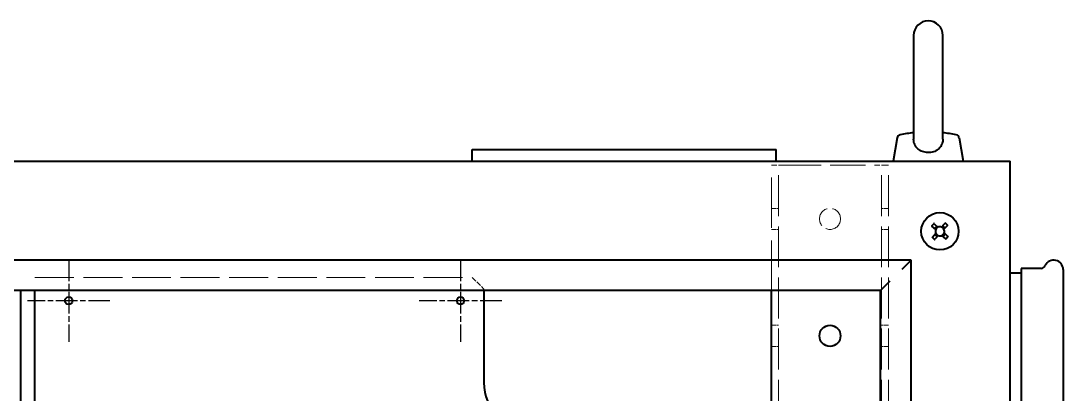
# Model space of a CAD drawing. Header units: millimetres. Extents: x 0 to 4752, y 0 to 3360.
# Drawn here: x 3683.1 to 4128.8, y 1300.9 to 1460.5 of the extents above; entities that cross this region are included whole.
import ezdxf

# ---------------------------------------------------------------- set-up
doc = ezdxf.new("R2010")
doc.units = ezdxf.units.MM
doc.header["$LTSCALE"] = 8
doc.linetypes.add('CHAIN', pattern=[0.3543, 0.2362, -0.0295, 0.0591, -0.0295])
doc.linetypes.add('DASHED', pattern=[0.2067, 0.1654, -0.0413])
for name, color, linetype, lineweight in [('가려진 것(ISO)', 2, 'DASHED', 18), ('가시적인 것(ISO)', 3, 'Continuous', 40), ('중심 표식(ISO)', 1, 'Continuous', 25)]:
    doc.layers.add(name, color=color, linetype=linetype, lineweight=lineweight)

msp = doc.modelspace()

# ---------------------------------------------------------------- linework, layer by layer
at = {"layer": '가려진 것(ISO)', "ltscale": 2.243818}
for p, q in [((4010.09, 1398.83), (4004.09, 1398.83)), ((4054.09, 1398.83), (4048.09, 1398.83))]:
    msp.add_line(p, q, dxfattribs=at)
at = {"layer": '가려진 것(ISO)', "ltscale": 16.222181}
msp.add_line((4004.09, 1345.18), (4004.09, 1398.83), dxfattribs=at)
at = {"layer": '가려진 것(ISO)', "ltscale": 13.215807}
for p, q in [((4007.09, 502.83), (4007.09, 1398.83)), ((4051.09, 502.83), (4051.09, 1398.83)), ((4054.09, 502.83), (4054.09, 1398.83))]:
    msp.add_line(p, q, dxfattribs=at)
at = {"layer": '가려진 것(ISO)', "ltscale": 11.490082}
msp.add_line((4010.09, 1398.83), (4048.09, 1398.83), dxfattribs=at)
at = {"layer": '가려진 것(ISO)', "ltscale": 0.714161}
for p, q in [((4004.09, 1380.33), (4007.09, 1380.33)), ((4051.09, 1380.33), (4054.09, 1380.33)), ((4004.09, 1371.33), (4007.09, 1371.33)), ((4051.09, 1371.33), (4054.09, 1371.33)), ((4004.09, 1330.33), (4007.09, 1330.33)), ((4051.09, 1330.33), (4054.09, 1330.33)), ((4004.09, 1321.33), (4007.09, 1321.33)), ((4051.09, 1321.33), (4054.09, 1321.33))]:
    msp.add_line(p, q, dxfattribs=at)
at = {"layer": '가려진 것(ISO)', "ltscale": 12.565178}
msp.add_line((3689.09, 1350.83), (3876.09, 1350.83), dxfattribs=at)
at = {"layer": '가려진 것(ISO)', "ltscale": 1.68343}
msp.add_line((3876.09, 1350.83), (3881.09, 1345.83), dxfattribs=at)
at = {"layer": '가려진 것(ISO)', "ltscale": 0.154657}
msp.add_line((3881.09, 1345.83), (3881.09, 1345.18), dxfattribs=at)
at = {"layer": '가려진 것(ISO)', "ltscale": 6.731654}
msp.add_circle((4029.09, 1375.83), 4.5, dxfattribs=at)
at = {"layer": '가시적인 것(ISO)'}
for p, q in [((4064.84, 1454.28), (4064.84, 1409.92)), ((4077.34, 1409.92), (4077.34, 1454.28)), ((4057.84, 1410.48), (4056.09, 1400.53)), ((4084.33, 1410.48), (4086.09, 1400.53)), ((3876.09, 1405.53), (4006.09, 1405.53)), ((3876.09, 1400.53), (3876.09, 1405.53)), ((4006.09, 1400.53), (4006.09, 1405.53)), ((3456.09, 1400.53), (4106.09, 1400.53)), ((4106.09, 500.53), (4106.09, 1400.53)), ((4072.65, 1372.93), (4073.42, 1373.77)), ((4073.62, 1373.77), (4075.25, 1372.27)), ((4076.78, 1372.33), (4078.29, 1373.96)), ((4077.27, 1372.83), (4078.29, 1371.89)), ((4079.33, 1372.99), (4077.83, 1371.37)), ((4078.49, 1373.97), (4079.32, 1373.2)), ((4074.29, 1371.23), (4072.66, 1372.73)), ((4072.85, 1368.07), (4074.35, 1369.7)), ((4073.79, 1371.71), (4074.73, 1372.73)), ((4074.91, 1368.23), (4073.89, 1369.17)), ((4075.39, 1368.73), (4073.89, 1367.11)), ((4078.55, 1367.29), (4076.92, 1368.79)), ((4078.39, 1369.35), (4077.44, 1368.33)), ((4077.89, 1369.84), (4079.51, 1368.33)), ((4073.69, 1367.1), (4072.85, 1367.87)), ((4079.52, 1368.13), (4078.75, 1367.3)), ((4063.74, 1358.18), (3498.44, 1358.18)), ((4063.74, 1358.18), (4059.74, 1354.18)), ((4063.74, 552.88), (4063.74, 1358.18)), ((4106.09, 1352.83), (4110.79, 1352.83)), ((4110.79, 1354.68), (4110.79, 696.38)), ((4119.33, 1354.68), (4110.79, 1354.68)), ((4128.79, 1354.18), (4128.79, 696.88)), ((4054.74, 1349.18), (4050.74, 1345.18)), ((4050.74, 1345.18), (3511.44, 1345.18)), ((3683.09, 1005.83), (3683.09, 1345.18)), ((3689.09, 1005.83), (3689.09, 1345.18)), ((3881.09, 1345.18), (3881.09, 1305.83)), ((4004.09, 1285.83), (4004.09, 1345.18)), ((4050.74, 565.88), (4050.74, 1345.18))]:
    msp.add_line(p, q, dxfattribs=at)
for centre, radius in [((4076.09, 1370.53), 8), ((3703.59, 1340.83), 1.62), ((3871.09, 1340.83), 1.62), ((4029.09, 1325.83), 4.5)]:
    msp.add_circle(centre, radius, dxfattribs=at)
for centre, radius, start, end in [((4071.09, 1454.28), 6.25, 0, 180), ((4059.42, 1410.2), 1.6, 102.0266, 170), ((4071.09, 1355.42), 57.61, 96.2284, 102.0266), ((4071.09, 1355.42), 57.61, 77.9734, 83.7716), ((4082.76, 1410.2), 1.6, 10, 77.9734), ((4072.76, 1372.83), 0.142, 137.2724, 227.2724), ((4073.53, 1373.67), 0.142, 47.2724, 137.2724), ((4077.26, 1372.82), 0.0142, 47.2724, 137.2724), ((4078.39, 1373.86), 0.142, 47.2724, 137.2724), ((4079.22, 1373.09), 0.142, 317.2724, 47.2724), ((4073.8, 1371.7), 0.0142, 137.2724, 227.2724), ((4073.9, 1369.19), 0.0142, 137.2724, 227.2724), ((4076.09, 1370.53), 1.93, 158.857, 205.6877), ((4076.09, 1370.53), 1.93, 115.6877, 158.857), ((4076.09, 1370.53), 1.93, 205.6877, 248.857), ((4074.74, 1372.72), 0.0142, 47.2724, 137.2724), ((4076.09, 1370.53), 1.93, 68.857, 115.6877), ((4076.09, 1370.53), 1.93, 248.857, 295.6877), ((4076.09, 1370.53), 1.93, 25.6877, 68.857), ((4076.09, 1370.53), 1.93, 295.6877, 338.857), ((4077.43, 1368.34), 0.0142, 227.2724, 317.2724), ((4076.09, 1370.53), 1.93, 338.857, 25.6877), ((4078.28, 1371.88), 0.0142, 317.2724, 47.2724), ((4078.38, 1369.36), 0.0142, 317.2724, 47.2724), ((4079.42, 1368.23), 0.142, 317.2724, 47.2724), ((4072.95, 1367.97), 0.142, 137.2724, 227.2724), ((4073.79, 1367.2), 0.142, 227.2724, 317.2724), ((4074.92, 1368.24), 0.0142, 227.2724, 317.2724), ((4078.65, 1367.4), 0.142, 227.2724, 317.2724), ((4119.33, 1356.68), 2, 270, 335.3757), ((4124.79, 1354.18), 4, 0, 155.3757), ((3901.09, 1305.83), 20, 180, 270)]:
    msp.add_arc(centre, radius, start, end, dxfattribs=at)
msp.add_open_spline([(4077.34, 1409.92), (4077.34, 1409.33), (4077.26, 1408.76), (4076.89, 1407.52), (4076.56, 1406.89), (4075.64, 1405.79), (4075.06, 1405.33), (4073.7, 1404.61), (4072.94, 1404.37), (4071.33, 1404.15), (4070.52, 1404.17), (4068.94, 1404.46), (4068.19, 1404.73), (4066.85, 1405.52), (4066.28, 1406.03), (4065.42, 1407.23), (4065.13, 1407.89), (4064.88, 1409.04), (4064.84, 1409.48), (4064.84, 1409.92)], degree=3, knots=[0.057721, 0.057721, 0.057721, 0.057721, 0.238999, 0.238999, 0.466929, 0.466929, 0.703409, 0.703409, 0.948288, 0.948288, 1.19194, 1.19194, 1.435841, 1.435841, 1.680633, 1.680633, 1.91384, 1.91384, 2.049706, 2.049706, 2.049706, 2.049706], dxfattribs=at)
at = {"layer": '중심 표식(ISO)', "linetype": 'CHAIN', "ltscale": 4.895046}
for p, q in [((3703.59, 1358.45), (3703.59, 1323.21)), ((3871.09, 1358.45), (3871.09, 1323.21)), ((3721.21, 1340.83), (3685.97, 1340.83)), ((3888.71, 1340.83), (3853.47, 1340.83))]:
    msp.add_line(p, q, dxfattribs=at)

doc.saveas('drawing.dxf')
